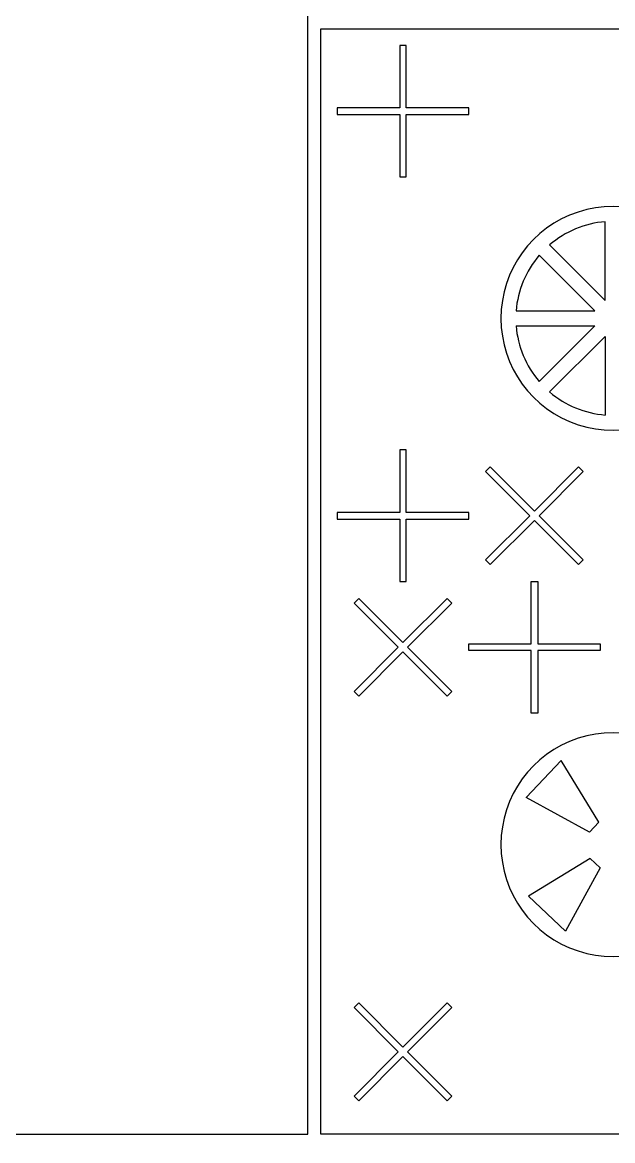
# Model space of a CAD drawing. Header units: inches. Extents: x -271009 to 5700, y -37000 to 38138.
# Drawn here: x -149584 to -145026, y 8628 to 17255 of the extents above; entities that cross this region are included whole.
import ezdxf

# ---------------------------------------------------------------- set-up
doc = ezdxf.new("R2010")
doc.units = ezdxf.units.IN
doc.header["$MEASUREMENT"] = 0

msp = doc.modelspace()

# ---------------------------------------------------------------- linework, layer by layer
for p, q in [((-147380.7, 8678.2), (-147380.7, 17305.8)), ((-146619.5, 17077.4), (-146670.3, 17077.4)), ((-146670.3, 17077.4), (-146670.3, 16595.3)), ((-146619.5, 16595.3), (-146619.5, 17077.4)), ((-146670.3, 16595.3), (-147152.4, 16595.3)), ((-147152.4, 16595.3), (-147152.4, 16544.5)), ((-146137.4, 16595.3), (-146619.5, 16595.3)), ((-146137.4, 16544.5), (-146137.4, 16595.3)), ((-147152.4, 16544.5), (-146670.3, 16544.5)), ((-146670.3, 16544.5), (-146670.3, 16062.4)), ((-146619.5, 16062.4), (-146619.5, 16544.5)), ((-146619.5, 16544.5), (-146137.4, 16544.5)), ((-146670.3, 16062.4), (-146619.5, 16062.4)), ((-145083.5, 15110.1), (-145083.5, 15716.8)), ((-145512.4, 15539.1), (-145083.5, 15110.1)), ((-145593.8, 15457.7), (-145164.8, 15028.8)), ((-145771.5, 15028.8), (-145164.8, 15028.8)), ((-145771.5, 14913.7), (-145164.8, 14913.7)), ((-145593.8, 14484.8), (-145164.8, 14913.7)), ((-145512.4, 14403.4), (-145083.5, 14832.4)), ((-145083.5, 14832.4), (-145083.5, 14225.7)), ((-146619.5, 13956.3), (-146670.3, 13956.3)), ((-146670.3, 13956.3), (-146670.3, 13474.1)), ((-146619.5, 13474.1), (-146619.5, 13956.3)), ((-145970.8, 13825.5), (-146006.7, 13789.7)), ((-145629.9, 13484.6), (-145970.8, 13825.5)), ((-145289, 13825.5), (-145629.9, 13484.6)), ((-145253.1, 13789.7), (-145289, 13825.5)), ((-146006.7, 13789.7), (-145665.8, 13448.8)), ((-145594, 13448.8), (-145253.1, 13789.7)), ((-146670.3, 13474.1), (-147152.4, 13474.1)), ((-147152.4, 13474.1), (-147152.4, 13423.4)), ((-146137.4, 13474.1), (-146619.5, 13474.1)), ((-146137.4, 13423.4), (-146137.4, 13474.1)), ((-147152.4, 13423.4), (-146670.3, 13423.4)), ((-146670.3, 13423.4), (-146670.3, 12941.3)), ((-146619.5, 12941.3), (-146619.5, 13423.4)), ((-146619.5, 13423.4), (-146137.4, 13423.4)), ((-145665.8, 13448.8), (-146006.7, 13107.8)), ((-145970.8, 13072), (-145629.9, 13412.9)), ((-145629.9, 13412.9), (-145289, 13072)), ((-145253.1, 13107.8), (-145594, 13448.8)), ((-146006.7, 13107.8), (-145970.8, 13072)), ((-145289, 13072), (-145253.1, 13107.8)), ((-146670.3, 12941.3), (-146619.5, 12941.3)), ((-145655.3, 12459.1), (-145655.3, 12941.3)), ((-145655.3, 12941.3), (-145604.5, 12941.3)), ((-145604.5, 12941.3), (-145604.5, 12459.1)), ((-147021.7, 12774.7), (-147003.7, 12792.6)), ((-146680.8, 12433.8), (-147021.7, 12774.7)), ((-147003.7, 12792.6), (-146985.8, 12810.5)), ((-146985.8, 12810.5), (-146644.9, 12469.6)), ((-146644.9, 12469.6), (-146304, 12810.5)), ((-146268.1, 12774.7), (-146609, 12433.8)), ((-146304, 12810.5), (-146268.1, 12774.7)), ((-147021.7, 12092.8), (-146680.8, 12433.8)), ((-146609, 12433.8), (-146268.1, 12092.8)), ((-146137.4, 12459.1), (-145655.3, 12459.1)), ((-146137.4, 12408.4), (-146137.4, 12459.1)), ((-145604.5, 12459.1), (-145122.4, 12459.1)), ((-145122.4, 12459.1), (-145122.4, 12408.4)), ((-146644.9, 12397.9), (-146985.8, 12057)), ((-146304, 12057), (-146644.9, 12397.9)), ((-145655.3, 12408.4), (-146137.4, 12408.4)), ((-145655.3, 11926.3), (-145655.3, 12408.4)), ((-145122.4, 12408.4), (-145604.5, 12408.4)), ((-145604.5, 12408.4), (-145604.5, 11926.3)), ((-146985.8, 12057), (-147021.7, 12092.8)), ((-146268.1, 12092.8), (-146304, 12057)), ((-145604.5, 11926.3), (-145655.3, 11926.3)), ((-145694.4, 11275.5), (-145422.8, 11560.9)), ((-145131.8, 11084.5), (-145422.8, 11560.9)), ((-145204.2, 11008.4), (-145694.4, 11275.5)), ((-145204.2, 11008.4), (-145131.8, 11084.5)), ((-145199.2, 10805.4), (-145675.6, 10514.4)), ((-145199.2, 10805.4), (-145123.1, 10733)), ((-145123.1, 10733), (-145390.2, 10242.8)), ((-145675.6, 10514.4), (-145390.2, 10242.8)), ((-146985.8, 9689.4), (-147021.7, 9653.5)), ((-146644.9, 9348.5), (-146985.8, 9689.4)), ((-146304, 9689.4), (-146644.9, 9348.5)), ((-146304, 9689.4), (-146268.1, 9653.5)), ((-147021.7, 9653.5), (-146680.8, 9312.6)), ((-146609, 9312.6), (-146268.1, 9653.5)), ((-146680.8, 9312.6), (-147021.7, 8971.7)), ((-146985.8, 8935.8), (-146644.9, 9276.7)), ((-146644.9, 9276.7), (-146304, 8935.8)), ((-146268.1, 8971.7), (-146609, 9312.6)), ((-147021.7, 8971.7), (-146985.8, 8935.8)), ((-146304, 8935.8), (-146268.1, 8971.7)), ((-152963.2, 8678.2), (-147380.7, 8678.2))]:
    msp.add_line(p, q)
msp.add_lwpolyline([(-137000, 35000, 6), (-113000, 35000)], format="xyb", close=True)
msp.add_lwpolyline([(-147279.3, 17204.3), (-136215.8, 17204.3), (-136215.8, 8678.2), (-147279.3, 8678.2)], close=True)
for centre, radius, start, end in [((-145025.9, 14971.2), 862.7, 36.03188, 323.96812), ((-145025.9, 14971.2), 747.7, 94.41173, 130.58827), ((-145025.9, 14971.2), 747.7, 139.41173, 175.58827), ((-145025.9, 14971.2), 747.7, 184.41173, 220.58827), ((-145025.9, 14971.2), 747.7, 229.41173, 265.58827), ((-145025.9, 10911.3), 862.7, 36.03188, 323.96812)]:
    msp.add_arc(centre, radius, start, end)

doc.saveas('drawing.dxf')
